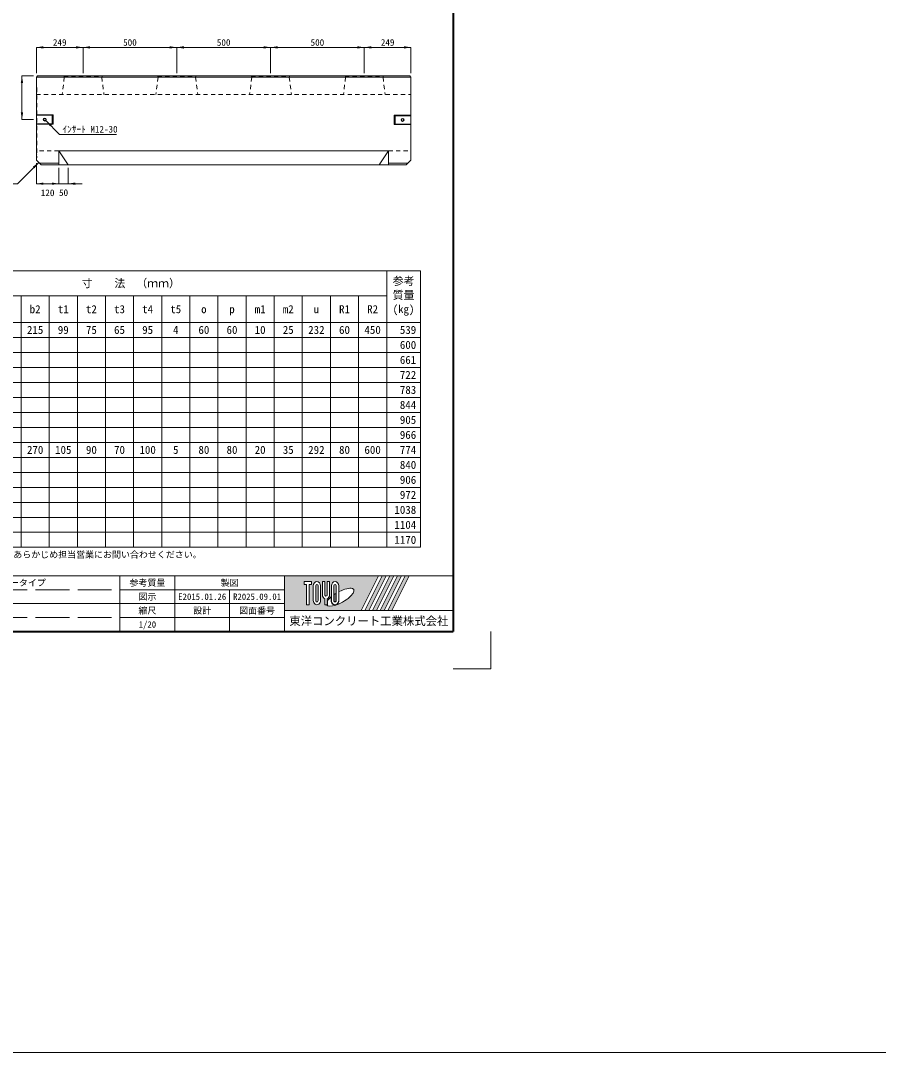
# Model space of a CAD drawing. Units: millimetres at full size. Extents: x 63886 to 97934, y 3628 to 26930.
# Drawn here: x 67635 to 72210, y 15911 to 21416 of the extents above; entities that cross this region are included whole.
import ezdxf
from ezdxf.enums import TextEntityAlignment as Align

# ---------------------------------------------------------------- set-up
doc = ezdxf.new("R2010")
doc.units = ezdxf.units.MM
doc.header["$LTSCALE"] = 30
doc.linetypes.add('DASHED', pattern=[7.5, 6, -1.5])
doc.linetypes.add('USER1', pattern=[1.35, 0.75, -0.6])
for name, color, linetype, lineweight in [('0_2', 7, 'Continuous', 13), ('Defpoints_3', 8, 'Continuous', 0), ('インサート', 3, 'USER1', 5), ('図枠', 7, 'Continuous', 13), ('寸法線', 7, 'Continuous', 9), ('寸法表', 7, 'Continuous', 13), ('引出線', 4, 'Continuous', 9), ('本体', 2, 'Continuous', 5), ('補助線', 8, 'Continuous', 13)]:
    doc.layers.add(name, color=color, linetype=linetype, lineweight=lineweight)
doc.styles.add('ＭＳ ゴシック', font='')
doc.styles.get('ＭＳ ゴシック').set_extended_font_data('MS Gothic')

# ---------------------------------------------------------------- blocks, each defined once
blk = doc.blocks.new('filled_arrow')
at = {"color": 0, "linetype": 'Continuous', "lineweight": -2}
blk.add_solid([(7.5, 1.25), (0, 0), (7.5, -1.25)], dxfattribs=at)

msp = doc.modelspace()

# ---------------------------------------------------------------- hatches: boundary and pattern name
at = {"layer": '図枠'}
h = msp.add_hatch(color=256, dxfattribs=at)
h.paths.add_polyline_path([(69042.47, 18453.97), (69042.47, 18268.34), (69450.85, 18268.34), (69543.66, 18453.97)])
edge = h.paths.add_edge_path(flags=16)
edge.add_ellipse((69338.98, 18339.7), major_axis=(72.73, 40.71), ratio=0.3471473, start_angle=-144.31122, end_angle=72.1899, ccw=False)
edge.add_ellipse((69312.05, 18322.12), major_axis=(0, 24.75), ratio=0.8463542, start_angle=-160.70346, end_angle=-90)
edge.add_line((69332.99, 18322.12), (69332.99, 18369.3))
edge = h.paths.add_edge_path(flags=16)
edge.add_ellipse((69312.05, 18400.18), major_axis=(0, 22.85), ratio=0.8463541, start_angle=-90, end_angle=90, ccw=False)
edge.add_line((69331.38, 18400.18), (69331.38, 18322.12))
edge.add_ellipse((69312.05, 18322.12), major_axis=(0, 22.85), ratio=0.8463541, start_angle=90, end_angle=-90, ccw=False)
edge.add_line((69292.71, 18322.12), (69292.71, 18400.18))
edge = h.paths.add_edge_path(flags=16)
edge.add_line((69318.49, 18400.18), (69318.49, 18322.12))
edge.add_ellipse((69312.05, 18322.12), major_axis=(0, 7.62), ratio=0.8463541, start_angle=90, end_angle=-90, ccw=False)
edge.add_line((69305.6, 18322.12), (69305.6, 18400.18))
edge.add_ellipse((69312.05, 18400.18), major_axis=(0, 7.62), ratio=0.8463541, start_angle=-90, end_angle=90, ccw=False)
edge = h.paths.add_edge_path(flags=16)
edge.add_line((69316.88, 18360.28), (69316.88, 18322.12))
edge.add_ellipse((69312.05, 18322.12), major_axis=(0, 5.71), ratio=0.8463542, start_angle=90, end_angle=-90, ccw=False)
edge.add_line((69307.21, 18322.12), (69307.21, 18354.04))
edge.add_ellipse((69338.98, 18339.7), major_axis=(72.73, 40.71), ratio=0.3471473, start_angle=107.79174, end_angle=126.47132, ccw=False)
edge = h.paths.add_edge_path(flags=16)
edge.add_line((69283.04, 18423.03), (69283.04, 18353.06))
edge.add_ellipse((69263.71, 18353.06), major_axis=(0, 22.85), ratio=0.8463541, start_angle=-163.34117, end_angle=-90, ccw=False)
edge.add_line((69270.15, 18331.52), (69270.15, 18299.28))
edge.add_line((69270.15, 18299.28), (69257.26, 18299.28))
edge.add_line((69257.26, 18299.28), (69257.26, 18331.52))
edge.add_ellipse((69263.71, 18353.06), major_axis=(0, 22.85), ratio=0.8463541, start_angle=90, end_angle=163.34117, ccw=False)
edge.add_line((69244.37, 18353.06), (69244.37, 18423.03))
edge.add_line((69244.37, 18423.03), (69257.26, 18423.03))
edge.add_line((69257.26, 18423.03), (69257.26, 18353.06))
edge.add_ellipse((69263.71, 18353.06), major_axis=(0, 7.62), ratio=0.8463541, start_angle=90, end_angle=-90)
edge.add_line((69270.15, 18353.06), (69270.15, 18423.03))
edge.add_line((69270.15, 18423.03), (69283.04, 18423.03))
edge = h.paths.add_edge_path(flags=16)
edge.add_line((69291.1, 18341.83), (69291.1, 18322.12))
edge.add_ellipse((69312.05, 18322.12), major_axis=(0, 24.75), ratio=0.8463542, start_angle=90, end_angle=-171.54427)
edge.add_ellipse((69338.98, 18339.7), major_axis=(72.73, 40.71), ratio=0.3471473, start_angle=-178.64954, end_angle=-148.29244, ccw=False)
edge.add_line((69267.37, 18297.37), (69271.76, 18297.37))
edge.add_line((69271.76, 18297.37), (69271.76, 18321.51))
edge.add_ellipse((69338.98, 18339.7), major_axis=(72.73, 40.71), ratio=0.3471473, start_angle=148.21912, end_angle=165.90812, ccw=False)
edge = h.paths.add_edge_path(flags=16)
edge.add_ellipse((69215.37, 18400.18), major_axis=(0, 22.85), ratio=0.8463541, start_angle=-90, end_angle=90, ccw=False)
edge.add_line((69234.7, 18400.18), (69234.7, 18322.12))
edge.add_ellipse((69215.37, 18322.12), major_axis=(0, 22.85), ratio=0.8463541, start_angle=90, end_angle=-90, ccw=False)
edge.add_line((69196.03, 18322.12), (69196.03, 18400.18))
edge = h.paths.add_edge_path(flags=16)
edge.add_line((69221.81, 18400.18), (69221.81, 18322.12))
edge.add_ellipse((69215.37, 18322.12), major_axis=(0, 7.62), ratio=0.8463541, start_angle=90, end_angle=-90, ccw=False)
edge.add_line((69208.92, 18322.12), (69208.92, 18400.18))
edge.add_ellipse((69215.37, 18400.18), major_axis=(0, 7.62), ratio=0.8463541, start_angle=-90, end_angle=90, ccw=False)
h.paths.add_polyline_path([(69186.36, 18423.03), (69186.36, 18407.8), (69173.47, 18407.8), (69173.47, 18299.28), (69160.58, 18299.28), (69160.58, 18407.8), (69147.69, 18407.8), (69147.69, 18423.03)], flags=16)
for points in [[(69471.27, 18268.34), (69491.69, 18268.34), (69584.5, 18453.97), (69564.08, 18453.97)], [(69625.34, 18453.97), (69604.92, 18453.97), (69512.1, 18268.34), (69532.52, 18268.34)], [(69666.17, 18453.97), (69645.75, 18453.97), (69552.94, 18268.34), (69573.36, 18268.34)], [(69707.01, 18453.97), (69686.59, 18453.97), (69593.78, 18268.34), (69614.2, 18268.34)]]:
    msp.add_hatch(color=256, dxfattribs=at).paths.add_polyline_path(points)

# ---------------------------------------------------------------- linework, layer by layer
at = {"layer": '0_2', "color": 1, "lineweight": 20}
msp.add_line((97934.45, 15911.2), (63886.48, 15911.2), dxfattribs=at)
at = {"layer": 'Defpoints_3'}
for p, q in [((67337.47, 19725.87), (69587.47, 19725.87)), ((67337.47, 19645.87), (69587.47, 19645.87)), ((67337.47, 19565.87), (69587.47, 19565.87)), ((67337.47, 19485.87), (69587.47, 19485.87)), ((67337.47, 19405.87), (69587.47, 19405.87)), ((67337.47, 19325.87), (69587.47, 19325.87)), ((67337.47, 19245.87), (69587.47, 19245.87)), ((67337.47, 19085.87), (69587.47, 19085.87)), ((67337.47, 19005.87), (69587.47, 19005.87)), ((67337.47, 18925.87), (69587.47, 18925.87)), ((67337.47, 18845.87), (69587.47, 18845.87)), ((67337.47, 18765.87), (69587.47, 18765.87)), ((67337.47, 18685.87), (69587.47, 18685.87))]:
    msp.add_line(p, q, dxfattribs=at)
at = {"layer": 'Defpoints_3', "color": 7, "lineweight": 13}
for p in [(70142.47, 18156.97), (69942.47, 17956.97)]:
    msp.add_line(p, (70142.47, 17956.97), dxfattribs=at)
at = {"layer": 'インサート', "linetype": 'Continuous'}
for centre, radius in [((67764.02, 20888.41), 8), ((67764.02, 20888.41), 6), ((69672.01, 20886.41), 8), ((69672.01, 20886.41), 6)]:
    msp.add_circle(centre, radius, dxfattribs=at)
at = {"layer": '図枠', "lineweight": 40}
for p in [(69942.47, 23696.97), (66342.47, 18156.97)]:
    msp.add_line(p, (69942.47, 18156.97), dxfattribs=at)
at = {"layer": '図枠'}
for p, q in [((69942.47, 18453.97), (66342.47, 18453.97)), ((68164.97, 18156.97), (68164.97, 18453.97)), ((68457.47, 18156.97), (68457.47, 18453.97)), ((69042.47, 18156.97), (69042.47, 18453.97)), ((69042.47, 18379.72), (68164.97, 18379.72)), ((68749.97, 18156.97), (68749.97, 18379.72)), ((69042.47, 18305.47), (66342.47, 18305.47)), ((69042.47, 18231.22), (68164.97, 18231.22))]:
    msp.add_line(p, q, dxfattribs=at)
at = {"layer": '図枠', "lineweight": 5}
for p, q in [((69042.47, 18453.97), (69543.66, 18453.97)), ((69543.66, 18453.97), (69450.85, 18268.34)), ((69564.08, 18453.97), (69471.27, 18268.34)), ((69584.5, 18453.97), (69491.69, 18268.34)), ((69604.92, 18453.97), (69512.1, 18268.34)), ((69625.34, 18453.97), (69532.52, 18268.34)), ((69645.75, 18453.97), (69552.94, 18268.34)), ((69564.08, 18453.97), (69584.5, 18453.97)), ((69666.17, 18453.97), (69573.36, 18268.34)), ((69686.59, 18453.97), (69593.78, 18268.34)), ((69604.92, 18453.97), (69625.34, 18453.97)), ((69707.01, 18453.97), (69614.2, 18268.34)), ((69645.75, 18453.97), (69666.17, 18453.97)), ((69686.59, 18453.97), (69707.01, 18453.97)), ((69147.69, 18423.03), (69147.69, 18407.8)), ((69147.69, 18423.03), (69186.36, 18423.03)), ((69160.58, 18407.8), (69147.69, 18407.8)), ((69160.58, 18407.8), (69160.58, 18299.28)), ((69173.47, 18407.8), (69173.47, 18299.28)), ((69186.36, 18407.8), (69173.47, 18407.8)), ((69186.36, 18423.03), (69186.36, 18407.8)), ((69196.03, 18400.18), (69196.03, 18322.12)), ((69208.92, 18322.12), (69208.92, 18400.18)), ((69221.81, 18400.18), (69221.81, 18322.12)), ((69234.7, 18322.12), (69234.7, 18400.18)), ((69244.37, 18423.03), (69257.26, 18423.03)), ((69244.37, 18353.06), (69244.37, 18423.03)), ((69257.26, 18423.03), (69257.26, 18353.06)), ((69270.15, 18423.03), (69283.04, 18423.03)), ((69270.15, 18353.06), (69270.15, 18423.03)), ((69283.04, 18423.03), (69283.04, 18353.06)), ((69292.71, 18400.18), (69292.71, 18322.12)), ((69305.6, 18322.12), (69305.6, 18400.18)), ((69318.49, 18400.18), (69318.49, 18322.12)), ((69331.38, 18322.12), (69331.38, 18400.18)), ((69257.26, 18331.52), (69257.26, 18299.28)), ((69270.15, 18331.52), (69270.15, 18299.28)), ((69291.1, 18341.83), (69291.1, 18322.12)), ((69307.21, 18322.12), (69307.21, 18354.04)), ((69316.88, 18360.28), (69316.88, 18322.12)), ((69332.99, 18322.12), (69332.99, 18369.3)), ((69173.47, 18299.28), (69160.58, 18299.28)), ((69270.15, 18299.28), (69257.26, 18299.28)), ((69267.37, 18297.37), (69271.76, 18297.37)), ((69271.76, 18321.51), (69271.76, 18297.37)), ((69042.47, 18268.34), (69450.85, 18268.34)), ((69471.27, 18268.34), (69491.69, 18268.34)), ((69512.1, 18268.34), (69532.52, 18268.34)), ((69552.94, 18268.34), (69573.36, 18268.34)), ((69593.78, 18268.34), (69614.2, 18268.34))]:
    msp.add_line(p, q, dxfattribs=at)
at = {"layer": '図枠', "linetype": 'DASHED', "lineweight": 9}
for p, q in [((68119.97, 18379.72), (66702.47, 18379.72)), ((68119.97, 18231.22), (66702.47, 18231.22))]:
    msp.add_line(p, q, dxfattribs=at)
at = {"layer": '図枠', "lineweight": 5}
for centre, major_axis, ratio, start_param, end_param in [((69215.37, 18400.18), (0, 22.85), 0.846354, 4.712389, 7.8539816), ((69215.37, 18400.18), (0, 7.62), 0.846354, 4.712389, 7.8539816), ((69312.05, 18400.18), (0, 22.85), 0.846354, 4.712389, 7.8539816), ((69312.05, 18400.18), (0, 7.62), 0.846354, 4.712389, 7.8539816), ((69338.98, 18339.7), (72.73, 40.71), 0.347147, 4.2621853, 7.7429163), ((69263.71, 18353.06), (0, 22.85), 0.846354, 1.5707963, 2.8017557), ((69263.71, 18353.06), (0, 7.62), 0.846354, 1.5707963, 4.712389), ((69263.71, 18353.06), (0, 22.85), 0.846354, 3.4814296, 4.712389), ((69338.98, 18339.7), (72.73, 40.71), 0.347147, 2.0815197, 2.5155126), ((69338.98, 18339.7), (72.73, 40.71), 0.347147, 1.6817405, 1.8219833), ((69215.37, 18322.12), (0, 22.85), 0.846354, 1.5707963, 4.712389), ((69215.37, 18322.12), (0, 7.62), 0.846354, 1.5707963, 4.712389), ((69338.98, 18339.7), (72.73, 40.71), 0.347147, 3.2093975, 4.2004451), ((69312.05, 18322.12), (0, 24.75), 0.846354, 1.5707963, 3.3154679), ((69312.05, 18322.12), (0, 22.85), 0.846354, 1.5707963, 4.712389), ((69312.05, 18322.12), (0, 7.62), 0.846354, 1.5707963, 4.712389), ((69312.05, 18322.12), (0, 5.71), 0.846354, 1.5707963, 4.712389), ((69312.05, 18322.12), (0, 24.75), 0.846354, 3.5338438, 4.712389)]:
    msp.add_ellipse(centre, major_axis=major_axis, ratio=ratio, start_param=start_param, end_param=end_param, dxfattribs=at)
at = {"layer": '寸法線'}
for p, q in [((67719.02, 21273.31), (67968.02, 21273.31)), ((67719.02, 21135.71), (67719.02, 21273.31)), ((67968.02, 21273.31), (68468.02, 21273.31)), ((67968.02, 21135.71), (67968.02, 21273.31)), ((67968.02, 21135.71), (67968.02, 21273.31)), ((68468.02, 21273.31), (68968.01, 21273.31)), ((68468.02, 21135.71), (68468.02, 21273.31)), ((68468.02, 21135.71), (68468.02, 21273.31)), ((68968.01, 21135.71), (68968.01, 21273.31)), ((68968.01, 21273.31), (69468.01, 21273.31)), ((68968.01, 21135.71), (68968.01, 21273.31)), ((69468.01, 21273.31), (69717.01, 21273.31)), ((69468.01, 21135.71), (69468.01, 21273.31)), ((69468.01, 21135.71), (69468.01, 21273.31)), ((69717.01, 21135.71), (69717.01, 21273.31)), ((67642.11, 21120.71), (67642.11, 20888.41)), ((67704.02, 21120.71), (67642.11, 21120.71)), ((67704.02, 20888.41), (67642.11, 20888.41)), ((67719.02, 20656.41), (67719.02, 20546.02)), ((67839.02, 20631.41), (67839.02, 20546.02)), ((67839.02, 20631.41), (67839.02, 20546.02)), ((67889.02, 20631.41), (67889.02, 20546.02)), ((67719.02, 20546.02), (67839.02, 20546.02)), ((67764.02, 20546.02), (67964.02, 20546.02))]:
    msp.add_line(p, q, dxfattribs=at)
at = {"layer": '寸法表'}
for p, q in [((66517.47, 20081.95), (69767.47, 20081.95)), ((69587.47, 20081.95), (69587.47, 18605.87)), ((69767.47, 20081.95), (69767.47, 18605.87)), ((66857.47, 19946.95), (69587.47, 19946.95)), ((67637.47, 19946.95), (67637.47, 18605.87)), ((67787.47, 19946.95), (67787.47, 18605.87)), ((67937.47, 19946.95), (67937.47, 18605.87)), ((68087.47, 19946.95), (68087.47, 18605.87)), ((68237.47, 19946.95), (68237.47, 18605.87)), ((68387.47, 19946.95), (68387.47, 18605.87)), ((68537.47, 19946.95), (68537.47, 18605.87)), ((68687.47, 19946.95), (68687.47, 18605.87)), ((68837.47, 19946.95), (68837.47, 18605.87)), ((68987.47, 19946.95), (68987.47, 18605.87)), ((69137.47, 19946.95), (69137.47, 18605.87)), ((69287.47, 19946.95), (69287.47, 18605.87)), ((69437.47, 19946.95), (69437.47, 18605.87)), ((66517.47, 19805.87), (69767.47, 19805.87)), ((69587.47, 19725.87), (69767.47, 19725.87)), ((69587.47, 19645.87), (69767.47, 19645.87)), ((69587.47, 19565.87), (69767.47, 19565.87)), ((69587.47, 19485.87), (69767.47, 19485.87)), ((69587.47, 19405.87), (69767.47, 19405.87)), ((69587.47, 19325.87), (69767.47, 19325.87)), ((69587.47, 19245.87), (69767.47, 19245.87)), ((66517.47, 19165.87), (69767.47, 19165.87)), ((69587.47, 19085.87), (69767.47, 19085.87)), ((69587.47, 19005.87), (69767.47, 19005.87)), ((69587.47, 18925.87), (69767.47, 18925.87)), ((69587.47, 18845.87), (69767.47, 18845.87)), ((69587.47, 18765.87), (69767.47, 18765.87)), ((69587.47, 18685.87), (69767.47, 18685.87)), ((66517.47, 18605.87), (69767.47, 18605.87))]:
    msp.add_line(p, q, dxfattribs=at)
at = {"layer": '引出線'}
for points in [[(67769.68, 20882.75), (67843.19, 20809.23), (68146.2, 20809.23)], [(67731.52, 20658.91), (67617.79, 20546.02), (67557.49, 20546.02)]]:
    msp.add_lwpolyline(points, dxfattribs=at)
at = {"layer": '本体', "lineweight": 20}
for p, q in [((67725.02, 21120.71), (67719.02, 21114.71)), ((67719.02, 21114.71), (67719.02, 20671.41)), ((67725.02, 21120.71), (69711.01, 21120.71)), ((69711.01, 21120.71), (69717.01, 21114.71)), ((69717.01, 21114.71), (69717.01, 20671.41)), ((67744.02, 20646.41), (67719.02, 20671.41)), ((67744.02, 20646.41), (69692.01, 20646.41)), ((69692.01, 20646.41), (69717.01, 20671.41))]:
    msp.add_line(p, q, dxfattribs=at)
at = {"layer": '本体', "color": 7}
msp.add_line((67719.02, 21114.71), (69717.01, 21114.71), dxfattribs=at)
at = {"layer": '本体', "color": 7, "linetype": 'USER1', "lineweight": 9}
for p, q in [((67868.02, 21113.56), (67856.6, 21021.41)), ((67865.2, 21116.62), (67868.02, 21113.56)), ((67865.2, 21116.62), (68070.84, 21116.62)), ((67868.02, 21113.56), (68068.02, 21113.56)), ((68070.84, 21116.62), (68068.02, 21113.56)), ((68068.02, 21113.56), (68079.43, 21021.41)), ((68368.02, 21113.56), (68356.6, 21021.41)), ((68365.2, 21116.62), (68368.02, 21113.56)), ((68365.2, 21116.62), (68570.84, 21116.62)), ((68368.02, 21113.56), (68568.02, 21113.56)), ((68570.84, 21116.62), (68568.02, 21113.56)), ((68568.02, 21113.56), (68579.43, 21021.41)), ((68868.01, 21113.56), (68856.6, 21021.41)), ((68865.19, 21116.62), (68868.01, 21113.56)), ((68865.19, 21116.62), (69070.83, 21116.62)), ((68868.01, 21113.56), (69068.01, 21113.56)), ((69070.83, 21116.62), (69068.01, 21113.56)), ((69068.01, 21113.56), (69079.43, 21021.41)), ((69368.01, 21113.56), (69356.6, 21021.41)), ((69365.19, 21116.62), (69368.01, 21113.56)), ((69365.19, 21116.62), (69570.83, 21116.62)), ((69368.01, 21113.56), (69568.01, 21113.56)), ((69570.83, 21116.62), (69568.01, 21113.56)), ((69568.01, 21113.56), (69579.43, 21021.41)), ((67719.02, 21021.41), (69717.01, 21021.41)), ((67839.02, 20721.41), (67719.02, 20721.41)), ((69597.01, 20721.41), (69717.01, 20721.41))]:
    msp.add_line(p, q, dxfattribs=at)
at = {"layer": '本体', "color": 7, "linetype": 'USER1'}
for p, q in [((67719.02, 21059.41), (67722.22, 21057.4)), ((67719.02, 21041.4), (67722.22, 21043.41)), ((67722.22, 21057.4), (67722.22, 20685.41)), ((67719.02, 20701.41), (67722.22, 20699.41)), ((67719.02, 20683.41), (67722.22, 20685.41))]:
    msp.add_line(p, q, dxfattribs=at)
at = {"layer": '本体', "color": 4}
for p, q in [((67719.02, 20912.91), (67808.02, 20912.91)), ((67719.02, 20910.91), (67804.02, 20910.91)), ((67804.02, 20865.91), (67719.02, 20865.91)), ((67808.02, 20863.91), (67719.02, 20863.91)), ((67804.02, 20910.91), (67808.02, 20912.91)), ((67804.02, 20910.91), (67804.02, 20865.91)), ((67804.02, 20865.91), (67808.02, 20863.91)), ((67808.02, 20912.91), (67808.02, 20863.91)), ((69628.01, 20910.91), (69628.01, 20861.91)), ((69717.01, 20910.91), (69628.01, 20910.91)), ((69632.01, 20908.91), (69628.01, 20910.91)), ((69632.01, 20863.91), (69628.01, 20861.91)), ((69632.01, 20908.91), (69632.01, 20863.91)), ((69717.01, 20908.91), (69632.01, 20908.91)), ((69632.01, 20863.91), (69717.01, 20863.91)), ((69628.01, 20861.91), (69717.01, 20861.91))]:
    msp.add_line(p, q, dxfattribs=at)
at = {"layer": '本体', "color": 7, "lineweight": 9}
for p, q in [((67839.02, 20721.41), (69597.01, 20721.41)), ((67839.02, 20721.41), (67839.02, 20646.41)), ((67839.02, 20721.41), (67889.02, 20646.41)), ((69597.01, 20721.41), (69547.01, 20646.41)), ((69597.01, 20721.41), (69597.01, 20646.41)), ((67734.02, 20656.41), (67839.02, 20656.41)), ((69597.01, 20656.41), (69702.01, 20656.41))]:
    msp.add_line(p, q, dxfattribs=at)
at = {"layer": '補助線'}
msp.add_line((69042.47, 18268.34), (69942.47, 18268.34), dxfattribs=at)

# ---------------------------------------------------------------- block references
at = {"layer": '寸法線', "xscale": 5, "yscale": 5}
for p in [(67719.02, 21273.31), (67968.02, 21273.31), (68468.02, 21273.31), (68968.01, 21273.31), (69468.01, 21273.31), (67719.02, 20546.02), (67889.02, 20546.02)]:
    msp.add_blockref('filled_arrow', p, dxfattribs=at)
for p, rotation in [((67968.02, 21273.31), 180), ((68468.02, 21273.31), 180), ((68968.01, 21273.31), 180), ((69468.01, 21273.31), 180), ((69717.01, 21273.31), 180), ((67642.11, 21120.71), 270), ((67642.11, 20888.41), 90), ((67839.02, 20546.02), 180), ((67839.02, 20546.02), 180)]:
    msp.add_blockref('filled_arrow', p, dxfattribs=dict(at, rotation=rotation))
at = {"layer": '引出線', "xscale": 5, "yscale": 5}
for p, rotation in [((67769.68, 20882.75), 315), ((67731.52, 20658.91), 224.8)]:
    msp.add_blockref('filled_arrow', p, dxfattribs=dict(at, rotation=rotation))

# ---------------------------------------------------------------- texts
at = {"layer": '図枠', "style": 'ＭＳ ゴシック'}
for s, height, p in [('都市型側溝  バリアフリータイプ', 34.18, (67411.22, 18416.84)), ('参考質量', 34.18, (68311.22, 18416.84)), ('製図', 34.18, (68749.97, 18416.84)), ('図示', 34.18, (68311.22, 18342.59)), ('E2015.01.26', 34.18, (68603.72, 18342.59)), ('R2025.09.01', 34.18, (68896.22, 18342.59)), ('縮尺', 34.18, (68311.22, 18268.34)), ('設計', 34.18, (68603.72, 18268.34)), ('図面番号', 34.18, (68896.22, 18268.34)), ('東洋コンクリート工業株式会社', 44.43, (69492.47, 18212.65)), ('1/20', 34.18, (68311.22, 18194.09))]:
    msp.add_text(s, height=height, dxfattribs=at).set_placement(p, align=Align.MIDDLE_CENTER)
at = {"layer": '寸法線', "style": 'ＭＳ ゴシック'}
for s, p in [('249', (67843.52, 21299.56)), ('500', (68218.02, 21299.56)), ('500', (68718.02, 21299.56)), ('500', (69218.01, 21299.56)), ('249', (69592.51, 21299.56)), ('120', (67779.02, 20497.56)), ('50', (67864.02, 20498.2))]:
    msp.add_text(s, height=35.6, dxfattribs=at).set_placement(p, align=Align.MIDDLE_CENTER)
at = {"layer": '寸法表', "style": 'ＭＳ ゴシック'}
for s, p in [('寸\u3000\u3000法\u3000（ｍｍ）', (68222.47, 20014.45)), ('b2', (67712.47, 19876.41)), ('t1', (67862.47, 19876.41)), ('t2', (68012.47, 19876.41)), ('t3', (68162.47, 19876.41)), ('t4', (68312.47, 19876.41)), ('t5', (68462.47, 19876.41)), ('o', (68612.47, 19876.41)), ('p', (68762.47, 19876.41)), ('m1', (68912.47, 19876.41)), ('m2', (69062.47, 19876.41)), ('u', (69212.47, 19876.41)), ('R1', (69362.47, 19876.41)), ('R2', (69512.47, 19876.41)), ('215', (67712.47, 19765.87)), ('99', (67862.47, 19765.87)), ('75', (68012.47, 19765.87)), ('65', (68162.47, 19765.87)), ('95', (68312.47, 19765.87)), ('4', (68462.47, 19765.87)), ('60', (68612.47, 19765.87)), ('60', (68762.47, 19765.87)), ('10', (68912.47, 19765.87)), ('25', (69062.47, 19765.87)), ('232', (69212.47, 19765.87)), ('60', (69362.47, 19765.87)), ('450', (69512.47, 19765.87)), ('270', (67712.47, 19125.87)), ('105', (67862.47, 19125.87)), ('90', (68012.47, 19125.87)), ('70', (68162.47, 19125.87)), ('100', (68312.47, 19125.87)), ('5', (68462.47, 19125.87)), ('80', (68612.47, 19125.87)), ('80', (68762.47, 19125.87)), ('20', (68912.47, 19125.87)), ('35', (69062.47, 19125.87)), ('292', (69212.47, 19125.87)), ('80', (69362.47, 19125.87)), ('600', (69512.47, 19125.87))]:
    msp.add_text(s, height=42.72, dxfattribs=at).set_placement(p, align=Align.MIDDLE_CENTER)
for s, p in [('参考', (69619.2, 20048.05)), ('質量', (69619.2, 19973.05)), ('(kg)', (69619.2, 19898.05))]:
    msp.add_text(s, height=42.72, dxfattribs=at).set_placement(p, align=Align.TOP_LEFT)
for s, p in [('539', (69744.97, 19765.87)), ('600', (69744.97, 19685.87)), ('661', (69744.97, 19605.87)), ('722', (69744.97, 19525.87)), ('783', (69744.97, 19445.87)), ('844', (69744.97, 19365.87)), ('905', (69744.97, 19285.87)), ('966', (69744.97, 19205.87)), ('774', (69744.97, 19125.87)), ('840', (69744.97, 19045.87)), ('906', (69744.97, 18965.87)), ('972', (69744.97, 18885.87)), ('1038', (69744.97, 18805.87)), ('1104', (69744.97, 18725.87)), ('1170', (69744.97, 18645.87))]:
    msp.add_text(s, height=42.72, dxfattribs=at).set_placement(p, align=Align.MIDDLE_RIGHT)
msp.add_text('(注) ☆印につきましては型枠を整備中ですので、あらかじめ担当営業にお問い合わせください。', height=34.18, dxfattribs=at).set_placement((66521.27, 18539.74), align=Align.BOTTOM_LEFT)
at = {"layer": '引出線', "style": 'ＭＳ ゴシック'}
msp.add_text('ｲﾝｻｰﾄ M12-30', height=35.6, dxfattribs=at).set_placement((67858.19, 20854.23), align=Align.TOP_LEFT)

doc.saveas('drawing.dxf')
